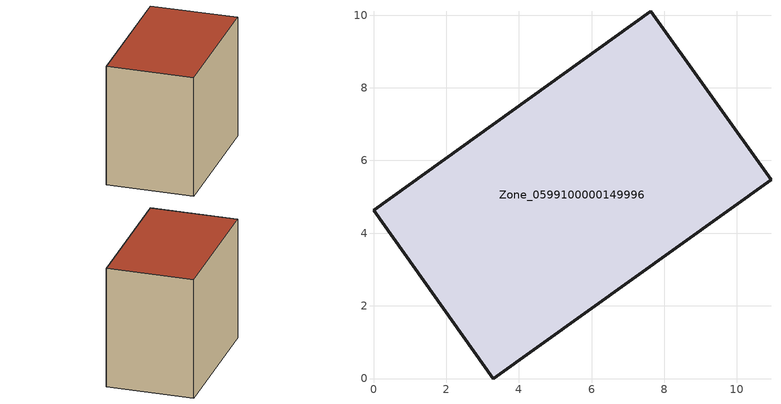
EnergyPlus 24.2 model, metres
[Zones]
Zone_0599100000149996
 floor ground (C_G): 7.63,10.1 10.94,5.47 3.3,0 0,4.63 z0
 wall outside (C_F): 3.3,0 10.94,5.47 7.63,10.1 0,4.63 3.3,0 z0:8.12
 roof outside (C_R): 10.94,5.47 7.63,10.1 0,4.63 3.3,0 z8.12
[BUILDING]
Pand.0599100000149996: North Axis=0; Terrain=City; Loads Convergence Tolerance Value=0.04; Temperature Convergence Tolerance Value=0.4; Solar Distribution=FullExterior; Maximum Number of Warmup Days=25; Minimum Number of Warmup Days=1
[Site:Location]
Rotterdam.The.Hague.AP_ZH_NLD Design_Conditions: Latitude=51.96; Longitude=4.45; Time Zone=1; Elevation=-4.5
[SITE:GROUNDTEMPERATURE:BUILDINGSURFACE]
18, 18, 18, 18, 18, 18, 18, 18, 18, 18, 18, 18
[MATERIAL] Thermal Absorptance=0.9; Solar Absorptance=0.7; Visible Absorptance=0.7
Name | Roughness | Thickness | Conductivity | Density | Specific Heat
G.TC.1975-1991 | MediumSmooth | 0.15 | 0.288461 | 540 | 1210
F.TC.1975-1991 | Rough | 0.3 | 0.230769 | 1920 | 840
R.TC.1975-1991 | MediumRough | 0.2 | 0.153846 | 1500 | 1000
[CONSTRUCTION]
C_G: G.TC.1975-1991
C_F: F.TC.1975-1991
C_R: R.TC.1975-1991
[ZONE]
Zone_0599100000149996: Type=1; Multiplier=1; Ceiling Height=Autocalculate; Volume=Autocalculate; Floor Area=autocalculate; Part of Total Floor Area=Yes
[ZONEINFILTRATION:DESIGNFLOWRATE]
Infil_Zone_0599100000149996: Zone or ZoneList or Space or SpaceList=Zone_0599100000149996; Schedule=AlwaysOn; Design Flow Rate Calculation Method=Flow/Area; Flow Rate per Floor Area=0.003; Constant Term Coefficient=1; Temperature Term Coefficient=0; Velocity Term Coefficient=0; Velocity Squared Term Coefficient=0
[HVACTEMPLATE:ZONE:IDEALLOADSAIRSYSTEM]
Zone_0599100000149996: Maximum Heating Supply Air Temperature=50; Minimum Cooling Supply Air Temperature=13; Maximum Heating Supply Air Humidity Ratio=0.0156; Minimum Cooling Supply Air Humidity Ratio=0.0077; Heating Limit=NoLimit; Cooling Limit=NoLimit; Dehumidification Control Type=ConstantSensibleHeatRatio; Cooling Sensible Heat Ratio=0.7; Dehumidification Setpoint=60; Humidification Control Type=None; Humidification Setpoint=30; Outdoor Air Method=None; Outdoor Air Flow Rate per Person=0.00944; Outdoor Air Flow Rate per Zone Floor Area=0; Outdoor Air Flow Rate per Zone=0; Demand Controlled Ventilation Type=None; Outdoor Air Economizer Type=NoEconomizer; Heat Recovery Type=None; Sensible Heat Recovery Effectiveness=0.7; Latent Heat Recovery Effectiveness=0.65
[ZONECONTROL:THERMOSTAT]
ThermostatControl_Zone_0599100000149996: Zone or ZoneList=Zone_0599100000149996; Control Type Schedule=DualSetpointControlType; Control 1=Thermostat_Zone_0599100000149996; Temperature Difference Between Cutout And Setpoint=0
[THERMOSTATSETPOINT:DUALSETPOINT]
Thermostat_Zone_0599100000149996: Heating Setpoint Temperature Schedule=HeatingSetpoint_Zone_0599100000149996; Cooling Setpoint Temperature Schedule=CoolingSetpoint_Zone_0599100000149996
[SCHEDULE:COMPACT]
HeatingSetpoint_Zone_0599100000149996: Through: 12/31, For: AllDays, Until: 24:00, 21
CoolingSetpoint_Zone_0599100000149996: Through: 12/31, For: AllDays, Until: 24:00, 24
DualSetpointControlType: Through: 12/31, For: AllDays, Until: 24:00, 4
AlwaysOn: Through: 12/31, For: AllDays, Until: 24:00, 1
